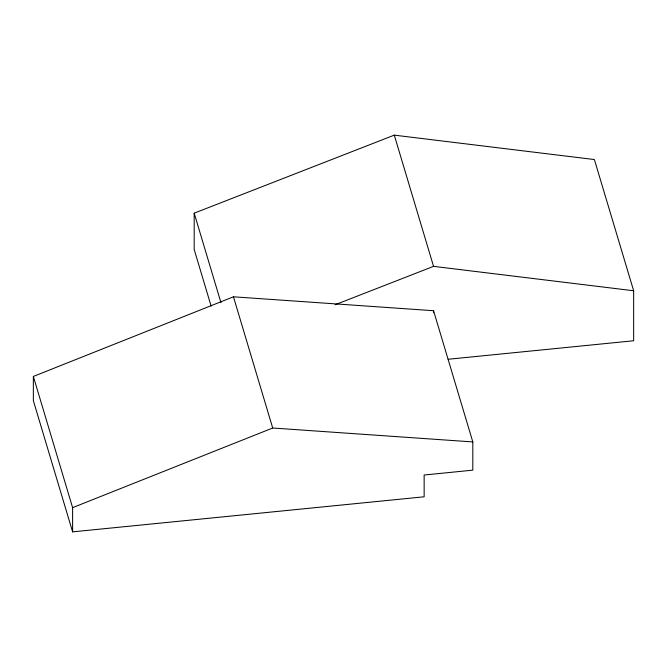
<?xml version="1.0" encoding="UTF-8"?>
<svg xmlns="http://www.w3.org/2000/svg" width="667" height="667" viewBox="0 0 667 667"><rect width="100%" height="100%" fill="white"/><g stroke="black" fill="none" stroke-linecap="round" stroke-linejoin="round"><path stroke-width="1" d="M33.35 376.446L233.45 296.798L433.55 310.714L472.811 441.929L472.811 470.16L424.145 475.012L424.145 496.79L72.611 531.857L33.35 400.642L33.35 376.446L72.611 507.654L72.611 531.857M72.611 507.654L272.711 428.014L472.811 441.929M211.139 306.128L194.189 249.475L194.189 213.173L394.289 135.143L594.389 159.546L633.65 290.762L633.65 340.762L448.107 359.271M335.076 304.761L433.55 266.358L633.65 290.762M394.289 135.143L433.55 266.358M233.45 296.798L272.711 428.014M194.189 213.173L220.96 302.643M433.55 310.714L433.55 312.731"/></g></svg>
